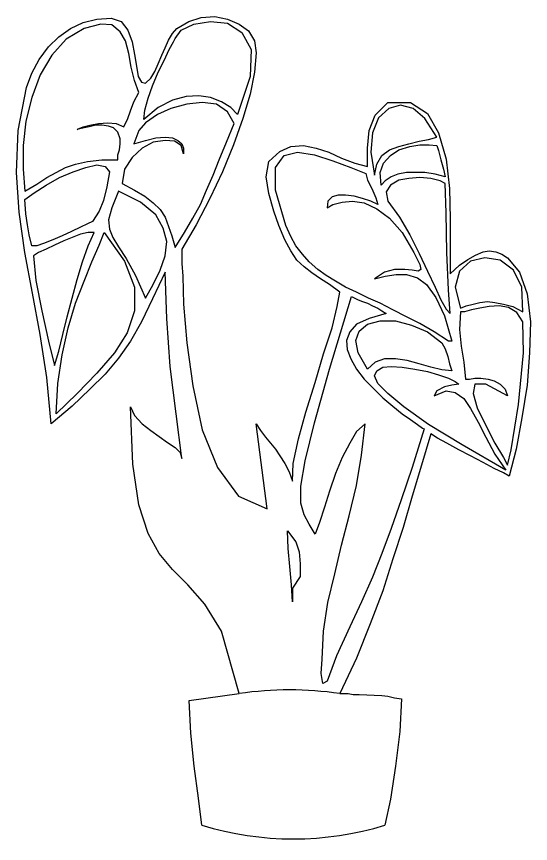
# Model space of a CAD drawing. Header units: millimetres. Extents: x 577 to 2337, y 236 to 943.
# Drawn here: x 815.351 to 816.125, y 685.468 to 686.714 of the extents above; entities that cross this region are included whole.
import ezdxf

# ---------------------------------------------------------------- set-up
doc = ezdxf.new("R2010")
doc.units = ezdxf.units.MM
doc.header["$LTSCALE"] = 0.01
doc.layers.add('06-Furn', color=4, linetype='Continuous')

# ---------------------------------------------------------------- blocks, each defined once
blk = doc.blocks.new('tr2')
at = {"layer": '06-Furn', "color": 94}
for p, q in [((828.4151, 685.9986), (828.4341, 686.0075)), ((828.4341, 686.0075), (828.4545, 686.0126)), ((828.4608, 686.005), (828.4354, 685.9986)), ((828.4545, 686.0126), (828.4761, 686.0139)), ((828.4773, 686.0037), (828.4608, 686.005)), ((828.4761, 686.0139), (828.4913, 686.0088)), ((828.4913, 686.0088), (828.5015, 685.9961)), ((828.5752, 685.9986), (828.593, 686.0088)), ((828.5815, 685.9961), (828.6006, 686.005)), ((828.593, 686.0088), (828.612, 686.0151)), ((828.6006, 686.005), (828.626, 686.0088)), ((828.612, 686.0151), (828.6323, 686.0164)), ((828.626, 686.0088), (828.6514, 686.0062)), ((828.6323, 686.0164), (828.6514, 686.0126)), ((828.6514, 686.0126), (828.6692, 686.005)), ((828.6514, 686.0062), (828.673, 685.9923)), ((828.6692, 686.005), (828.6832, 685.9948)), ((828.3973, 685.9859), (828.4151, 685.9986)), ((828.4354, 685.9986), (828.4087, 685.9821)), ((828.49, 685.9935), (828.4773, 686.0037)), ((828.4977, 685.9796), (828.49, 685.9935)), ((828.5015, 685.9961), (828.5078, 685.9783)), ((828.5688, 685.991), (828.5752, 685.9986)), ((828.5726, 685.9834), (828.5815, 685.9961)), ((828.6832, 685.9948), (828.6921, 685.9796)), ((828.3821, 685.9707), (828.3973, 685.9859)), ((828.4087, 685.9821), (828.3871, 685.958)), ((828.5574, 685.9694), (828.5625, 685.9808)), ((828.5625, 685.9808), (828.5688, 685.991)), ((828.5701, 685.9783), (828.5726, 685.9834)), ((828.673, 685.9923), (828.687, 685.9668)), ((828.3681, 685.9516), (828.3821, 685.9707)), ((828.5028, 685.9605), (828.4977, 685.9796)), ((828.5078, 685.9783), (828.5116, 685.9592)), ((828.5523, 685.958), (828.5574, 685.9694)), ((828.5637, 685.9668), (828.5701, 685.9783)), ((828.6921, 685.9796), (828.6946, 685.9618)), ((828.3871, 685.958), (828.3694, 685.9287)), ((828.5066, 685.9402), (828.5028, 685.9605)), ((828.5116, 685.9592), (828.5142, 685.9414)), ((828.5472, 685.9453), (828.5523, 685.958)), ((828.5561, 685.9503), (828.5637, 685.9668)), ((828.687, 685.9668), (828.6857, 685.9262)), ((828.6946, 685.9618), (828.6921, 685.9325)), ((828.3566, 685.9313), (828.3681, 685.9516)), ((828.5421, 685.9338), (828.5472, 685.9453)), ((828.5472, 685.9325), (828.5561, 685.9503)), ((828.349, 685.9097), (828.3566, 685.9313)), ((828.5116, 685.9198), (828.5066, 685.9402)), ((828.5142, 685.9414), (828.5167, 685.9262)), ((828.5358, 685.9237), (828.5421, 685.9338)), ((828.5383, 685.9122), (828.5472, 685.9325)), ((828.6921, 685.9325), (828.6857, 685.8995)), ((828.3694, 685.9287), (828.3566, 685.8944)), ((828.518, 685.9021), (828.5116, 685.9198)), ((828.5167, 685.9262), (828.5218, 685.9173)), ((828.5282, 685.916), (828.5358, 685.9237)), ((828.6857, 685.9262), (828.6666, 685.869)), ((828.3363, 685.8449), (828.349, 685.9097)), ((828.5218, 685.9173), (828.5282, 685.916)), ((828.532, 685.8932), (828.5383, 685.9122)), ((828.3566, 685.8944), (828.3478, 685.8589)), ((828.5104, 685.8881), (828.518, 685.9021)), ((828.5269, 685.8754), (828.532, 685.8932)), ((828.5891, 685.8957), (828.5688, 685.8906)), ((828.6082, 685.897), (828.5891, 685.8957)), ((828.626, 685.8944), (828.6082, 685.897)), ((828.6425, 685.8881), (828.626, 685.8944)), ((828.6857, 685.8995), (828.6743, 685.8627)), ((828.5053, 685.8741), (828.5104, 685.8881)), ((828.5688, 685.8906), (828.5472, 685.8792)), ((828.5904, 685.8843), (828.5663, 685.8779)), ((828.6133, 685.8868), (828.5904, 685.8843)), ((828.6349, 685.8843), (828.6133, 685.8868)), ((828.6514, 685.8728), (828.6349, 685.8843)), ((828.6565, 685.8792), (828.6425, 685.8881)), ((828.8737, 685.8677), (828.8928, 685.8868)), ((828.8928, 685.8868), (828.9271, 685.8868)), ((828.9119, 685.883), (828.8941, 685.8779)), ((828.9309, 685.8779), (828.9119, 685.883)), ((828.9271, 685.8868), (828.9525, 685.8703)), ((828.5015, 685.8627), (828.5053, 685.8741)), ((828.5472, 685.8792), (828.5256, 685.8614)), ((828.5256, 685.8614), (828.5269, 685.8754)), ((828.5459, 685.869), (828.5282, 685.8563)), ((828.5663, 685.8779), (828.5459, 685.869)), ((828.6616, 685.855), (828.6514, 685.8728)), ((828.6666, 685.869), (828.6565, 685.8792)), ((828.8941, 685.8779), (828.8788, 685.8639)), ((828.9487, 685.8627), (828.9309, 685.8779)), ((828.9525, 685.8703), (828.969, 685.8411)), ((828.3478, 685.8589), (828.3439, 685.822)), ((828.457, 685.855), (828.471, 685.8563)), ((828.471, 685.8563), (828.4837, 685.855)), ((828.4951, 685.85), (828.5015, 685.8627)), ((828.5282, 685.8563), (828.518, 685.8449)), ((828.6743, 685.8627), (828.6603, 685.8233)), ((828.8648, 685.8449), (828.8737, 685.8677)), ((828.8788, 685.8639), (828.8699, 685.8411)), ((828.9665, 685.8347), (828.9487, 685.8627)), ((828.3338, 685.7814), (828.3363, 685.8449)), ((828.4291, 685.8474), (828.4253, 685.8462)), ((828.4253, 685.8462), (828.4265, 685.8474)), ((828.4265, 685.8474), (828.4341, 685.85)), ((828.4354, 685.8487), (828.4291, 685.8474)), ((828.4341, 685.85), (828.4443, 685.8525)), ((828.443, 685.85), (828.4354, 685.8487)), ((828.4532, 685.8525), (828.443, 685.85)), ((828.4443, 685.8525), (828.457, 685.855)), ((828.4621, 685.8525), (828.4532, 685.8525)), ((828.4723, 685.8512), (828.4621, 685.8525)), ((828.4799, 685.8487), (828.4723, 685.8512)), ((828.4862, 685.8423), (828.4799, 685.8487)), ((828.4837, 685.855), (828.4951, 685.85)), ((828.518, 685.8449), (828.5104, 685.8246)), ((828.6501, 685.8271), (828.6616, 685.855)), ((828.8623, 685.8182), (828.8648, 685.8449)), ((828.49, 685.8322), (828.4862, 685.8423)), ((828.49, 685.8246), (828.49, 685.8322)), ((828.5282, 685.8296), (828.5434, 685.8334)), ((828.5434, 685.8334), (828.5574, 685.8347)), ((828.5574, 685.8347), (828.5688, 685.8334)), ((828.5688, 685.8334), (828.5764, 685.8296)), ((828.8699, 685.8411), (828.8674, 685.8118)), ((828.9398, 685.8284), (828.9538, 685.8309)), ((828.9538, 685.8309), (828.9665, 685.8347)), ((828.969, 685.8411), (828.9805, 685.8017)), ((828.3439, 685.822), (828.3439, 685.7864)), ((828.4888, 685.8157), (828.49, 685.8246)), ((828.5231, 685.8182), (828.5078, 685.8042)), ((828.5104, 685.8246), (828.5282, 685.8296)), ((828.5396, 685.8271), (828.5231, 685.8182)), ((828.5574, 685.8296), (828.5396, 685.8271)), ((828.5714, 685.8284), (828.5574, 685.8296)), ((828.5815, 685.822), (828.5714, 685.8284)), ((828.5764, 685.8296), (828.5828, 685.8246)), ((828.5853, 685.8093), (828.5815, 685.822)), ((828.5828, 685.8246), (828.5853, 685.8182)), ((828.5853, 685.8182), (828.5853, 685.8093)), ((828.6387, 685.8004), (828.6501, 685.8271)), ((828.6603, 685.8233), (828.6438, 685.7826)), ((828.7302, 685.8131), (828.7467, 685.8207)), ((828.7467, 685.8207), (828.7657, 685.822)), ((828.7657, 685.822), (828.7848, 685.8182)), ((828.7848, 685.8182), (828.8039, 685.8118)), ((828.8623, 685.7902), (828.8623, 685.8182)), ((828.8953, 685.8157), (828.9093, 685.8207)), ((828.9093, 685.8207), (828.9246, 685.8246)), ((828.9093, 685.8157), (828.9258, 685.8207)), ((828.9246, 685.8246), (828.9398, 685.8284)), ((828.9258, 685.8207), (828.9411, 685.8233)), ((828.9411, 685.8233), (828.9551, 685.8233)), ((828.9551, 685.8233), (828.9665, 685.822)), ((828.9665, 685.822), (828.969, 685.8144)), ((828.4862, 685.808), (828.4888, 685.8157)), ((828.4862, 685.8004), (828.4862, 685.808)), ((828.7137, 685.7979), (828.7302, 685.8131)), ((828.7238, 685.789), (828.7365, 685.8068)), ((828.7365, 685.8068), (828.7569, 685.8118)), ((828.7569, 685.8118), (828.7823, 685.808)), ((828.7823, 685.808), (828.8102, 685.7991)), ((828.8039, 685.8118), (828.8229, 685.803)), ((828.8674, 685.8118), (828.8725, 685.7775)), ((828.8763, 685.7941), (828.8839, 685.8068)), ((828.8839, 685.8068), (828.8953, 685.8157)), ((828.8864, 685.7953), (828.8966, 685.8068)), ((828.8966, 685.8068), (828.9093, 685.8157)), ((828.969, 685.8144), (828.9728, 685.8004)), ((828.4075, 685.789), (828.4227, 685.7941)), ((828.4227, 685.7941), (828.4405, 685.7979)), ((828.4405, 685.7979), (828.4621, 685.8004)), ((828.4621, 685.8004), (828.4862, 685.8004)), ((828.5078, 685.8042), (828.4964, 685.7864)), ((828.6298, 685.7775), (828.6387, 685.8004)), ((828.7098, 685.775), (828.7137, 685.7979)), ((828.8102, 685.7991), (828.8369, 685.789)), ((828.8229, 685.803), (828.8432, 685.7953)), ((828.8432, 685.7953), (828.8623, 685.7902)), ((828.8725, 685.7775), (828.8763, 685.7941)), ((828.8814, 685.7814), (828.8864, 685.7953)), ((828.9728, 685.8004), (828.9766, 685.7864)), ((828.9805, 685.8017), (828.9855, 685.7572)), ((828.3376, 685.7216), (828.3338, 685.7814)), ((828.3439, 685.7864), (828.3465, 685.7534)), ((828.3795, 685.7737), (828.3935, 685.7814)), ((828.3935, 685.7814), (828.4075, 685.789)), ((828.3986, 685.7737), (828.4189, 685.7826)), ((828.4189, 685.7826), (828.438, 685.789)), ((828.438, 685.789), (828.4545, 685.7928)), ((828.4545, 685.7928), (828.4672, 685.7902)), ((828.4672, 685.7902), (828.4735, 685.7826)), ((828.4735, 685.7826), (828.4697, 685.7598)), ((828.4964, 685.7864), (828.4926, 685.7648)), ((828.6438, 685.7826), (828.6247, 685.742)), ((828.7238, 685.7547), (828.7238, 685.789)), ((828.8369, 685.789), (828.8598, 685.7801)), ((828.8826, 685.7623), (828.8814, 685.7814)), ((828.9207, 685.7814), (828.908, 685.7788)), ((828.9347, 685.7814), (828.9207, 685.7814)), ((828.9487, 685.7814), (828.9347, 685.7814)), ((828.9639, 685.7788), (828.9487, 685.7814)), ((828.9766, 685.7864), (828.9792, 685.775)), ((828.3643, 685.7636), (828.3795, 685.7737)), ((828.3782, 685.7623), (828.3986, 685.7737)), ((828.6196, 685.7547), (828.6298, 685.7775)), ((828.7137, 685.7496), (828.7098, 685.775)), ((828.8598, 685.7801), (828.8623, 685.7699)), ((828.8623, 685.7699), (828.8687, 685.7572)), ((828.889, 685.7687), (828.8826, 685.7623)), ((828.8979, 685.775), (828.889, 685.7687)), ((828.9093, 685.7699), (828.8966, 685.7623)), ((828.908, 685.7788), (828.8979, 685.775)), ((828.9246, 685.7725), (828.9093, 685.7699)), ((828.9411, 685.7737), (828.9246, 685.7725)), ((828.9576, 685.7725), (828.9411, 685.7737)), ((828.9716, 685.7687), (828.9576, 685.7725)), ((828.9792, 685.775), (828.9639, 685.7788)), ((828.9792, 685.7648), (828.9716, 685.7687)), ((828.3465, 685.7534), (828.3643, 685.7636)), ((828.3605, 685.7509), (828.3782, 685.7623)), ((828.4697, 685.7598), (828.4646, 685.7394)), ((828.4926, 685.7648), (828.5116, 685.7547)), ((828.8687, 685.7572), (828.875, 685.7432)), ((828.8966, 685.7623), (828.8903, 685.7521)), ((828.9805, 685.7204), (828.9792, 685.7648)), ((828.9855, 685.7572), (828.9868, 685.7115)), ((828.3465, 685.7407), (828.3605, 685.7509)), ((828.4875, 685.7534), (828.4773, 685.728)), ((828.5205, 685.7369), (828.4875, 685.7534)), ((828.5116, 685.7547), (828.5269, 685.7458)), ((828.5269, 685.7458), (828.5396, 685.7356)), ((828.6107, 685.7331), (828.6196, 685.7547)), ((828.7213, 685.7229), (828.7137, 685.7496)), ((828.7391, 685.7013), (828.7238, 685.7547)), ((828.8089, 685.7445), (828.8026, 685.7382)), ((828.8178, 685.7471), (828.8089, 685.7445)), ((828.8293, 685.7471), (828.8178, 685.7471)), ((828.842, 685.7458), (828.8293, 685.7471)), ((828.8547, 685.742), (828.842, 685.7458)), ((828.875, 685.7432), (828.8776, 685.7331)), ((828.8903, 685.7521), (828.8928, 685.7382)), ((828.3478, 685.7191), (828.3465, 685.7407)), ((828.4646, 685.7394), (828.4583, 685.7229)), ((828.5434, 685.7178), (828.5205, 685.7369)), ((828.5396, 685.7356), (828.5498, 685.7255)), ((828.5993, 685.7127), (828.6107, 685.7331)), ((828.6247, 685.742), (828.6044, 685.7026)), ((828.8026, 685.7382), (828.8013, 685.728)), ((828.8013, 685.728), (828.8102, 685.7331)), ((828.8102, 685.7331), (828.8242, 685.7369)), ((828.8242, 685.7369), (828.8394, 685.7382)), ((828.8394, 685.7382), (828.8572, 685.7356)), ((828.8674, 685.7382), (828.8547, 685.742)), ((828.8572, 685.7356), (828.8763, 685.7267)), ((828.8776, 685.7331), (828.8674, 685.7382)), ((828.8928, 685.7382), (828.9106, 685.714)), ((828.3465, 685.6607), (828.3376, 685.7216)), ((828.3503, 685.7026), (828.3478, 685.7191)), ((828.4583, 685.7229), (828.4481, 685.7077)), ((828.4773, 685.728), (828.4723, 685.7102)), ((828.5498, 685.7255), (828.5574, 685.714)), ((828.7289, 685.7013), (828.7213, 685.7229)), ((828.8763, 685.7267), (828.8953, 685.7127)), ((828.9817, 685.6607), (828.9805, 685.7204)), ((828.4481, 685.7077), (828.4405, 685.7039)), ((828.4723, 685.7102), (828.4735, 685.6962)), ((828.5548, 685.6975), (828.5434, 685.7178)), ((828.5574, 685.714), (828.5625, 685.7)), ((828.5866, 685.6912), (828.5993, 685.7127)), ((828.8953, 685.7127), (828.9144, 685.6912)), ((828.9106, 685.714), (828.9258, 685.6873)), ((828.9868, 685.7115), (828.9868, 685.667)), ((828.3528, 685.6873), (828.3503, 685.7026)), ((828.4303, 685.6988), (828.4164, 685.6924)), ((828.4405, 685.7039), (828.4303, 685.6988)), ((828.4735, 685.6962), (828.4786, 685.6835)), ((828.5599, 685.6772), (828.5548, 685.6975)), ((828.5625, 685.7), (828.5675, 685.6861)), ((828.6044, 685.7026), (828.5828, 685.6657)), ((828.7378, 685.6797), (828.7289, 685.7013)), ((828.7467, 685.6848), (828.7391, 685.7013)), ((828.3566, 685.6708), (828.3528, 685.6873)), ((828.4024, 685.6861), (828.3884, 685.6797)), ((828.4164, 685.6924), (828.4024, 685.6861)), ((828.4176, 685.6835), (828.4049, 685.6784)), ((828.4303, 685.6886), (828.4176, 685.6835)), ((828.4418, 685.6912), (828.4303, 685.6886)), ((828.4507, 685.6912), (828.4418, 685.6912)), ((828.4418, 685.6708), (828.4507, 685.6912)), ((828.4583, 685.6721), (828.4659, 685.6912)), ((828.4659, 685.6912), (828.4964, 685.648)), ((828.4786, 685.6835), (828.4875, 685.6696)), ((828.5675, 685.6861), (828.5726, 685.6683)), ((828.5726, 685.6683), (828.5866, 685.6912)), ((828.7543, 685.6708), (828.7467, 685.6848)), ((828.9144, 685.6912), (828.9322, 685.6607)), ((828.9258, 685.6873), (828.9398, 685.6594)), ((828.3643, 685.6708), (828.3566, 685.6708)), ((828.3744, 685.6746), (828.3643, 685.6708)), ((828.3884, 685.6797), (828.3744, 685.6746)), ((828.3909, 685.6721), (828.3782, 685.6657)), ((828.4049, 685.6784), (828.3909, 685.6721)), ((828.4329, 685.6467), (828.4418, 685.6708)), ((828.4469, 685.6467), (828.4583, 685.6721)), ((828.4875, 685.6696), (828.4989, 685.6518)), ((828.5574, 685.6556), (828.5599, 685.6772)), ((828.7467, 685.6632), (828.7378, 685.6797)), ((828.7645, 685.6581), (828.7543, 685.6708)), ((828.3579, 685.5997), (828.3465, 685.6607)), ((828.3668, 685.6607), (828.3592, 685.6556)), ((828.3782, 685.6657), (828.3668, 685.6607)), ((828.5828, 685.6657), (828.5828, 685.6619)), ((828.5828, 685.6619), (828.5828, 685.6568)), ((828.5828, 685.6568), (828.5828, 685.6492)), ((828.7556, 685.6492), (828.7467, 685.6632)), ((828.7746, 685.6467), (828.7645, 685.6581)), ((828.9322, 685.6607), (828.9411, 685.6429)), ((828.9398, 685.6594), (828.9525, 685.6327)), ((828.9843, 685.6048), (828.9817, 685.6607)), ((828.9868, 685.667), (828.9868, 685.6289)), ((829.0135, 685.6505), (829.0249, 685.6568)), ((829.0249, 685.6568), (829.0364, 685.6619)), ((829.0364, 685.6619), (829.0453, 685.6632)), ((829.0453, 685.6632), (829.0554, 685.6619)), ((829.0554, 685.6619), (829.0643, 685.6581)), ((829.0643, 685.6581), (829.0732, 685.653)), ((828.3592, 685.6556), (828.363, 685.6187)), ((828.4253, 685.62), (828.4329, 685.6467)), ((828.4354, 685.6175), (828.4469, 685.6467)), ((828.4964, 685.648), (828.5116, 685.6086)), ((828.4989, 685.6518), (828.5129, 685.6264)), ((828.5498, 685.634), (828.5574, 685.6556)), ((828.5828, 685.6492), (828.5828, 685.6441)), ((828.5828, 685.6441), (828.5841, 685.6251)), ((828.767, 685.6391), (828.7556, 685.6492)), ((828.7873, 685.6352), (828.7746, 685.6467)), ((829.0008, 685.6416), (829.0135, 685.6505)), ((829.0173, 685.648), (829.0008, 685.6327)), ((829.0389, 685.653), (829.0173, 685.648)), ((829.0618, 685.6492), (829.0389, 685.653)), ((829.0821, 685.634), (829.0618, 685.6492)), ((829.0732, 685.653), (829.091, 685.6314)), ((828.5574, 685.6314), (828.5383, 685.5908)), ((828.5396, 685.6124), (828.5498, 685.634)), ((828.5599, 685.5616), (828.5574, 685.6314)), ((828.7785, 685.6302), (828.767, 685.6391)), ((828.8, 685.6264), (828.7873, 685.6352)), ((828.8877, 685.6314), (828.8725, 685.6213)), ((828.903, 685.6352), (828.8877, 685.6314)), ((828.9182, 685.6352), (828.903, 685.6352)), ((828.9296, 685.634), (828.9182, 685.6352)), ((828.9385, 685.6327), (828.9296, 685.634)), ((828.9423, 685.6352), (828.9385, 685.6327)), ((828.9411, 685.6429), (828.9423, 685.6352)), ((828.9525, 685.6327), (828.9639, 685.6086)), ((828.9868, 685.6289), (829.0008, 685.6416)), ((829.0008, 685.6327), (828.9944, 685.6086)), ((829.0948, 685.6086), (829.0821, 685.634)), ((829.091, 685.6314), (829.1024, 685.5984)), ((828.363, 685.6187), (828.3719, 685.573)), ((828.4176, 685.5921), (828.4253, 685.62)), ((828.5129, 685.6264), (828.5282, 685.5921)), ((828.5841, 685.6251), (828.5853, 685.5832)), ((828.7912, 685.6213), (828.7785, 685.6302)), ((828.8051, 685.6124), (828.7912, 685.6213)), ((828.814, 685.6175), (828.8, 685.6264)), ((828.8725, 685.6213), (828.889, 685.6251)), ((828.889, 685.6251), (828.9055, 685.6276)), ((828.9055, 685.6276), (828.9207, 685.6276)), ((828.9207, 685.6276), (828.9373, 685.6225)), ((828.9373, 685.6225), (828.9512, 685.6124)), ((828.4227, 685.5844), (828.4354, 685.6175)), ((828.5116, 685.6086), (828.5116, 685.573)), ((828.5282, 685.5921), (828.5396, 685.6124)), ((828.8204, 685.6009), (828.8051, 685.6124)), ((828.8293, 685.6086), (828.814, 685.6175)), ((828.8458, 685.6009), (828.8293, 685.6086)), ((828.9512, 685.6124), (828.9652, 685.5933)), ((828.9639, 685.6086), (828.9728, 685.5895)), ((828.9944, 685.6086), (829.0021, 685.5768)), ((829.0961, 685.5717), (829.0948, 685.6086)), ((828.3694, 685.5374), (828.3579, 685.5997)), ((828.8051, 685.4853), (828.8382, 685.5946)), ((828.8166, 685.5793), (828.8204, 685.6009)), ((828.8382, 685.5946), (828.8432, 685.5921)), ((828.8636, 685.5921), (828.8458, 685.6009)), ((828.9868, 685.5692), (828.9843, 685.6048)), ((829.1024, 685.5984), (829.1075, 685.5565)), ((828.41, 685.5641), (828.4176, 685.5921)), ((828.4113, 685.5476), (828.4227, 685.5844)), ((828.5383, 685.5908), (828.5218, 685.5565)), ((828.5853, 685.5832), (828.5904, 685.5247)), ((828.8432, 685.5921), (828.8483, 685.5895)), ((828.8483, 685.5895), (828.8547, 685.587)), ((828.8547, 685.587), (828.8623, 685.5844)), ((828.8623, 685.5844), (828.8699, 685.5806)), ((828.8814, 685.5844), (828.8636, 685.5921)), ((828.9004, 685.5743), (828.8814, 685.5844)), ((828.9652, 685.5933), (828.9779, 685.5654)), ((828.9728, 685.5895), (828.9805, 685.5755)), ((829.011, 685.5806), (829.0211, 685.5832)), ((829.0211, 685.5832), (829.0313, 685.5857)), ((829.0313, 685.5857), (829.0427, 685.587)), ((829.0427, 685.587), (829.0541, 685.5857)), ((829.0541, 685.5857), (829.0669, 685.5832)), ((829.0669, 685.5832), (829.0808, 685.5793)), ((828.3719, 685.573), (828.3821, 685.5273)), ((828.5116, 685.573), (828.5002, 685.54)), ((828.8089, 685.5476), (828.8166, 685.5793)), ((828.8903, 685.5692), (828.8648, 685.5616)), ((828.8699, 685.5806), (828.8776, 685.5768)), ((828.8776, 685.5768), (828.8839, 685.573)), ((828.8839, 685.573), (828.8903, 685.5692)), ((828.9207, 685.5641), (828.9004, 685.5743)), ((828.9805, 685.5755), (828.9868, 685.5692)), ((829.0021, 685.5717), (829.0008, 685.545)), ((829.0021, 685.5768), (829.011, 685.5806)), ((829.0084, 685.5717), (829.0021, 685.5717)), ((829.0186, 685.5743), (829.0084, 685.5717)), ((829.0313, 685.5768), (829.0186, 685.5743)), ((829.0453, 685.5793), (829.0313, 685.5768)), ((829.0605, 685.5806), (829.0453, 685.5793)), ((829.0745, 685.5781), (829.0605, 685.5806)), ((829.0872, 685.5705), (829.0745, 685.5781)), ((829.0808, 685.5793), (829.0961, 685.5717)), ((829.0961, 685.5565), (829.0872, 685.5705)), ((828.4037, 685.5374), (828.41, 685.5641)), ((828.5218, 685.5565), (828.5053, 685.5273)), ((828.565, 685.4891), (828.5599, 685.5616)), ((828.8648, 685.5616), (828.8458, 685.5527)), ((828.8623, 685.5527), (828.8814, 685.5577)), ((828.8814, 685.5577), (828.9042, 685.5577)), ((828.9042, 685.5577), (828.9284, 685.5514)), ((828.9411, 685.5539), (828.9207, 685.5641)), ((828.9779, 685.5654), (828.9894, 685.5273)), ((829.0973, 685.5095), (829.0961, 685.5565)), ((829.1075, 685.5565), (829.1062, 685.5095)), ((828.4024, 685.5069), (828.4113, 685.5476)), ((828.7962, 685.5082), (828.8089, 685.5476)), ((828.8458, 685.5527), (828.8356, 685.5412)), ((828.8496, 685.5425), (828.8623, 685.5527)), ((828.9284, 685.5514), (828.9525, 685.5412)), ((828.9627, 685.5412), (828.9411, 685.5539)), ((829.0008, 685.545), (829.0033, 685.5196)), ((828.3795, 685.4726), (828.3694, 685.5374)), ((828.3973, 685.512), (828.4037, 685.5374)), ((828.5002, 685.54), (828.4812, 685.5095)), ((828.8356, 685.5412), (828.8305, 685.5285)), ((828.8445, 685.5285), (828.8496, 685.5425)), ((828.9525, 685.5412), (828.9741, 685.5247)), ((828.9843, 685.5273), (828.9627, 685.5412)), ((828.3821, 685.5273), (828.3909, 685.4904)), ((828.5053, 685.5273), (828.4875, 685.5018)), ((828.5904, 685.5247), (828.5993, 685.4599)), ((828.8305, 685.5285), (828.8318, 685.5146)), ((828.8483, 685.5095), (828.8445, 685.5285)), ((828.9741, 685.5247), (828.9792, 685.5158)), ((828.9894, 685.5273), (828.9843, 685.5273)), ((829.0033, 685.5196), (829.0071, 685.4955)), ((828.3909, 685.4904), (828.3973, 685.512)), ((828.396, 685.4637), (828.4024, 685.5069)), ((828.4812, 685.5095), (828.4545, 685.479)), ((828.7835, 685.465), (828.7962, 685.5082)), ((828.8318, 685.5146), (828.8369, 685.5006)), ((828.8623, 685.4853), (828.8483, 685.5095)), ((828.9792, 685.5158), (828.983, 685.5044)), ((829.0897, 685.432), (829.0973, 685.5095)), ((829.1062, 685.5095), (829.1024, 685.4612)), ((828.4875, 685.5018), (828.4672, 685.4777)), ((828.8369, 685.5006), (828.8458, 685.4853)), ((828.8737, 685.4955), (828.8623, 685.4853)), ((828.8877, 685.5006), (828.8737, 685.4955)), ((828.9042, 685.5006), (828.8877, 685.5006)), ((828.922, 685.498), (828.9042, 685.5006)), ((828.9398, 685.493), (828.922, 685.498)), ((828.983, 685.5044), (828.9855, 685.493)), ((829.0071, 685.4955), (829.0097, 685.4701)), ((828.5739, 685.418), (828.565, 685.4891)), ((828.7823, 685.404), (828.8051, 685.4853)), ((828.8458, 685.4853), (828.8572, 685.4701)), ((828.8725, 685.4752), (828.8763, 685.4828)), ((828.8763, 685.4828), (828.8852, 685.4879)), ((828.8852, 685.4879), (828.8979, 685.4891)), ((828.8979, 685.4891), (828.9144, 685.4879)), ((828.9144, 685.4879), (828.9335, 685.4853)), ((828.9335, 685.4853), (828.9525, 685.4815)), ((828.9576, 685.4879), (828.9398, 685.493)), ((828.9741, 685.4841), (828.9576, 685.4879)), ((828.9894, 685.4828), (828.9741, 685.4841)), ((828.9855, 685.493), (828.9894, 685.4828)), ((828.3859, 685.4027), (828.3795, 685.4726)), ((828.4545, 685.479), (828.4253, 685.4485)), ((828.4672, 685.4777), (828.4443, 685.4548)), ((828.8572, 685.4701), (828.8712, 685.4561)), ((828.8776, 685.4637), (828.8725, 685.4752)), ((828.9525, 685.4815), (828.969, 685.4764)), ((828.969, 685.4764), (828.9843, 685.4714)), ((828.9843, 685.4714), (828.9944, 685.4663)), ((829.0097, 685.4701), (829.016, 685.4701)), ((829.016, 685.4701), (829.0237, 685.4714)), ((829.0237, 685.4714), (829.0326, 685.4714)), ((829.0326, 685.4714), (829.044, 685.4701)), ((829.044, 685.4701), (829.0529, 685.4675)), ((828.3935, 685.418), (828.396, 685.4637)), ((828.5993, 685.4599), (828.6133, 685.3939)), ((828.7696, 685.4205), (828.7835, 685.465)), ((828.8928, 685.4485), (828.8776, 685.4637)), ((828.9779, 685.4586), (828.9665, 685.4523)), ((828.9894, 685.4612), (828.9779, 685.4586)), ((828.9995, 685.4625), (828.9894, 685.4612)), ((828.9944, 685.4663), (828.9995, 685.4625)), ((829.0237, 685.4625), (829.0211, 685.4485)), ((829.0402, 685.4625), (829.0237, 685.4625)), ((829.0732, 685.4447), (829.0402, 685.4625)), ((829.0529, 685.4675), (829.0618, 685.4625)), ((829.0618, 685.4625), (829.0694, 685.4548)), ((829.1024, 685.4612), (829.0948, 685.4116)), ((828.4253, 685.4485), (828.3935, 685.418)), ((828.4443, 685.4548), (828.4176, 685.4294)), ((828.8712, 685.4561), (828.8852, 685.4421)), ((828.9169, 685.4282), (828.8928, 685.4485)), ((828.9665, 685.4523), (828.9627, 685.4447)), ((828.9627, 685.4447), (828.9805, 685.4523)), ((828.9805, 685.4523), (828.9944, 685.4498)), ((828.9944, 685.4498), (829.0071, 685.4409)), ((829.0211, 685.4485), (829.0275, 685.4269)), ((829.0694, 685.4548), (829.0732, 685.4447)), ((828.8852, 685.4421), (828.9004, 685.4294)), ((829.0071, 685.4409), (829.0173, 685.4256)), ((829.0783, 685.3634), (829.0897, 685.432)), ((828.4176, 685.4294), (828.3859, 685.4027)), ((828.5091, 685.3418), (828.5053, 685.4282)), ((828.5053, 685.4282), (828.5116, 685.4155)), ((828.7581, 685.3799), (828.7696, 685.4205)), ((828.9004, 685.4294), (828.9144, 685.418)), ((828.9538, 685.4015), (828.9169, 685.4282)), ((829.0173, 685.4256), (829.0287, 685.4053)), ((829.0275, 685.4269), (829.0402, 685.4002)), ((828.5116, 685.4155), (828.5231, 685.4027)), ((828.5828, 685.3507), (828.5739, 685.418)), ((828.9144, 685.418), (828.9271, 685.4091)), ((828.9271, 685.4091), (828.9373, 685.4015)), ((829.0948, 685.4116), (829.0859, 685.3646)), ((828.5231, 685.4027), (828.5358, 685.3926)), ((828.7111, 685.2744), (828.6946, 685.4027)), ((828.6946, 685.4027), (828.701, 685.3926)), ((828.7683, 685.3468), (828.7823, 685.404)), ((828.8585, 685.4027), (828.8458, 685.3913)), ((828.8534, 685.3557), (828.8585, 685.4027)), ((828.9474, 685.3951), (828.9296, 685.3367)), ((828.9373, 685.4015), (828.9449, 685.3964)), ((828.9449, 685.3964), (828.9474, 685.3951)), ((829.0046, 685.371), (828.9538, 685.4015)), ((829.0287, 685.4053), (829.0402, 685.3824)), ((829.0402, 685.4002), (829.0541, 685.3735)), ((828.5358, 685.3926), (828.5485, 685.3837)), ((828.5485, 685.3837), (828.5612, 685.3748)), ((828.6133, 685.3939), (828.6362, 685.3367)), ((828.701, 685.3926), (828.7086, 685.3824)), ((828.7086, 685.3824), (828.7162, 685.3735)), ((828.8458, 685.3913), (828.8356, 685.3735)), ((828.9576, 685.3875), (828.9436, 685.3405)), ((828.9678, 685.3811), (828.9576, 685.3875)), ((829.0402, 685.3824), (829.0541, 685.357)), ((828.5612, 685.3748), (828.5726, 685.3672)), ((828.7162, 685.3735), (828.7238, 685.3646)), ((828.7505, 685.343), (828.7581, 685.3799)), ((828.8356, 685.3735), (828.8242, 685.3519)), ((828.9817, 685.3735), (828.9678, 685.3811)), ((828.9995, 685.3634), (828.9817, 685.3735)), ((829.0707, 685.3329), (829.0046, 685.371)), ((829.0541, 685.3735), (829.0669, 685.3519)), ((828.5726, 685.3672), (828.5803, 685.3595)), ((828.5803, 685.3595), (828.5828, 685.3507)), ((828.7238, 685.3646), (828.7302, 685.3545)), ((829.0173, 685.3545), (828.9995, 685.3634)), ((829.0541, 685.357), (829.0707, 685.3329)), ((829.0732, 685.3405), (829.0783, 685.3634)), ((829.0859, 685.3646), (829.0757, 685.324)), ((828.7302, 685.3545), (828.7378, 685.343)), ((828.7619, 685.3087), (828.7683, 685.3468)), ((828.8242, 685.3519), (828.814, 685.3278)), ((828.8458, 685.31), (828.8534, 685.3557)), ((829.0364, 685.3443), (829.0173, 685.3545)), ((829.0669, 685.3519), (829.0732, 685.3405)), ((828.518, 685.2808), (828.5091, 685.3418)), ((828.6362, 685.3367), (828.6679, 685.2935)), ((828.7378, 685.343), (828.7441, 685.3303)), ((828.7492, 685.3164), (828.7505, 685.343)), ((828.9296, 685.3367), (828.9131, 685.2884)), ((828.9436, 685.3405), (828.9296, 685.2935)), ((829.0529, 685.3354), (829.0364, 685.3443)), ((829.0669, 685.3291), (829.0529, 685.3354)), ((828.7441, 685.3303), (828.7492, 685.3164)), ((828.814, 685.3278), (828.8051, 685.3011)), ((829.0757, 685.324), (829.0669, 685.3291)), ((828.7619, 685.2833), (828.7619, 685.3087)), ((828.8344, 685.2643), (828.8458, 685.31)), ((828.8051, 685.3011), (828.7975, 685.277)), ((828.6679, 685.2935), (828.7111, 685.2744)), ((828.767, 685.2655), (828.7619, 685.2833)), ((828.9131, 685.2884), (828.8979, 685.2452)), ((828.9296, 685.2935), (828.9157, 685.2465)), ((828.532, 685.2376), (828.518, 685.2808)), ((828.7975, 685.277), (828.7899, 685.2541)), ((828.7746, 685.2516), (828.767, 685.2655)), ((828.8229, 685.2198), (828.8344, 685.2643)), ((828.7835, 685.2363), (828.7746, 685.2516)), ((828.7899, 685.2541), (828.7835, 685.2363)), ((828.8979, 685.2452), (828.8839, 685.2071)), ((828.9157, 685.2465), (828.9004, 685.1995)), ((828.5485, 685.2071), (828.532, 685.2376)), ((828.7429, 685.2147), (828.7416, 685.2414)), ((828.7416, 685.2414), (828.7543, 685.2249)), ((828.7543, 685.2249), (828.7594, 685.2096)), ((828.7454, 685.188), (828.7429, 685.2147)), ((828.7594, 685.2096), (828.7607, 685.1918)), ((828.8128, 685.1766), (828.8229, 685.2198)), ((828.5688, 685.183), (828.5485, 685.2071)), ((828.8839, 685.2071), (828.8699, 685.1715)), ((828.9004, 685.1995), (828.8852, 685.1512)), ((828.5917, 685.1601), (828.5688, 685.183)), ((828.748, 685.1601), (828.7454, 685.188)), ((828.7607, 685.1918), (828.7607, 685.1728)), ((828.7607, 685.1728), (828.7492, 685.155)), ((828.8026, 685.1334), (828.8128, 685.1766)), ((828.8699, 685.1715), (828.8534, 685.1347)), ((828.6171, 685.1309), (828.5917, 685.1601)), ((828.7492, 685.1347), (828.748, 685.1601)), ((828.7492, 685.155), (828.7492, 685.1347)), ((828.8852, 685.1512), (828.8661, 685.1016)), ((828.7962, 685.0902), (828.8026, 685.1334)), ((828.8534, 685.1347), (828.8356, 685.0966)), ((828.6425, 685.0902), (828.6171, 685.1309)), ((828.8356, 685.0966), (828.8153, 685.0534)), ((828.8661, 685.1016), (828.8458, 685.0495)), ((828.6692, 684.9962), (828.6425, 685.0902)), ((828.7937, 685.0483), (828.7962, 685.0902)), ((828.7924, 685.0267), (828.7937, 685.0483)), ((828.8153, 685.0534), (828.8013, 685.0152)), ((828.8458, 685.0495), (828.8204, 684.9962)), ((828.795, 685.0114), (828.7924, 685.0267)), ((828.8013, 685.0152), (828.795, 685.0114))]:
    blk.add_line(p, q, dxfattribs=at)
at = {"layer": '06-Furn', "color": 32}
for p, q in [((828.5937, 684.986), (828.6692, 684.9962)), ((828.8204, 684.9962), (828.8267, 684.9962)), ((828.8267, 684.9962), (828.8331, 684.9962)), ((828.8331, 684.9962), (828.8407, 684.9949)), ((828.5962, 684.9365), (828.5937, 684.986)), ((828.8407, 684.9949), (828.8496, 684.9949)), ((828.8496, 684.9949), (828.884, 684.9936)), ((828.884, 684.9936), (828.8929, 684.9924)), ((828.8929, 684.9924), (828.9031, 684.9898)), ((828.9031, 684.9898), (828.9133, 684.9886)), ((828.9133, 684.9886), (828.9107, 684.939)), ((828.6013, 684.8869), (828.5962, 684.9365)), ((828.9107, 684.939), (828.9044, 684.8869)), ((828.6076, 684.8386), (828.6013, 684.8869)), ((828.9044, 684.8869), (828.8967, 684.8374)), ((828.6127, 684.798), (828.6076, 684.8386)), ((828.8967, 684.8374), (828.8884, 684.798))]:
    blk.add_line(p, q, dxfattribs=at)
for centre, radius, start, end in [((828.7448, 684.501), 0.5009, 81.3193, 98.6807), ((828.7506, 685.2474), 0.4701, 252.9516, 287.0484)]:
    blk.add_arc(centre, radius, start, end, dxfattribs=at)

msp = doc.modelspace()

# ---------------------------------------------------------------- block references
at = {"layer": '06-Furn'}
msp.add_blockref('tr2', (-12.9826, 0.698), dxfattribs=at)

doc.saveas('drawing.dxf')
